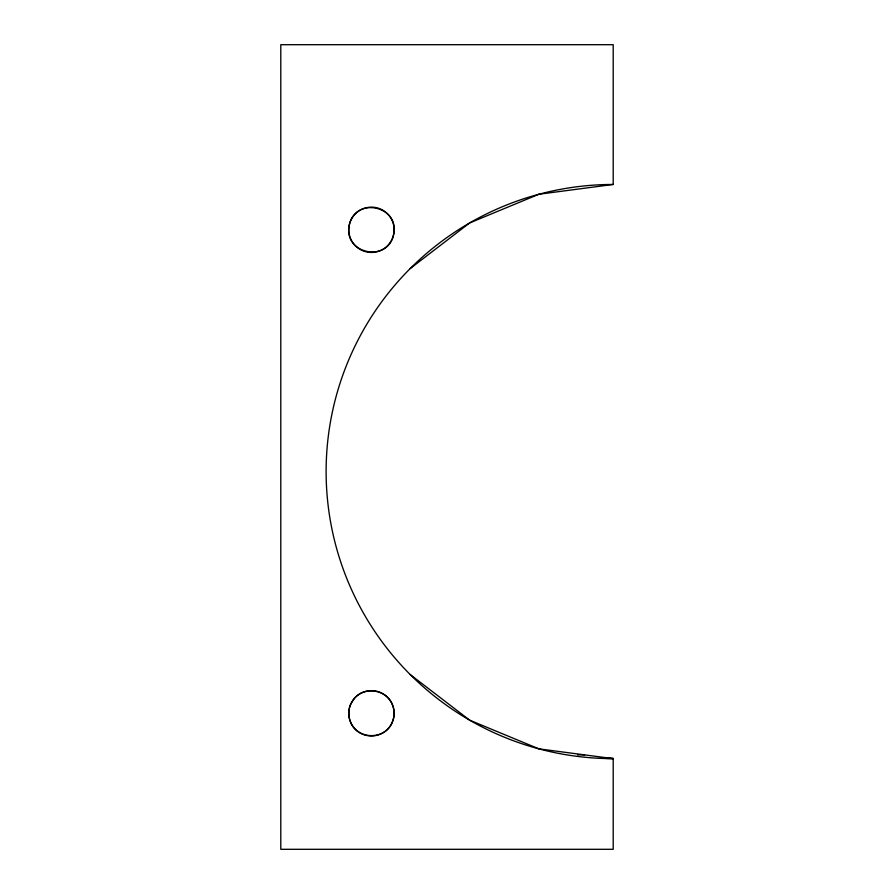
<?xml version="1.0" encoding="UTF-8"?>
<svg xmlns="http://www.w3.org/2000/svg" width="894" height="894" viewBox="0 0 894 894"><rect width="100%" height="100%" fill="white"/><g stroke="black" fill="none" stroke-linecap="round" stroke-linejoin="round"><path stroke-width="1.34" d="M410.212 268.558L469.663 222.93L538.903 194.244L613.206 184.466L613.206 44.7L280.794 44.7L280.794 849.3L613.206 849.3L613.206 758.324L606.266 758.324M577.602 754.86L584.52 754.86M605.942 758.391L613.206 758.637A287.086 287.086 0 0 1 326.12 471.551A287.086 287.086 0 0 1 613.206 184.466M613.206 758.637L538.903 748.859L469.663 720.173L410.212 674.557M349.241 225.288C343.095 254.064 388.108 263.205 393.662 234.306C399.808 205.519 354.795 196.389 349.241 225.288M353.577 699.376L350.582 704.483A44.376 31.379 0 0 0 350.448 721.827C357.008 740.064 385.482 740.277 392.321 722.14A44.376 31.379 0 0 0 392.455 704.796C386.633 689.084 363.478 685.854 353.577 699.376M356.438 246.778A22.663 22.663 0 0 0 393.662 234.306A22.663 22.663 0 0 0 364.249 208.302A22.663 22.663 0 0 0 356.438 246.778M357.522 731.191A22.663 22.663 0 0 0 393.896 716.44A22.663 22.663 0 0 0 362.942 692.302A22.663 22.663 0 0 0 357.522 731.191"/></g></svg>
